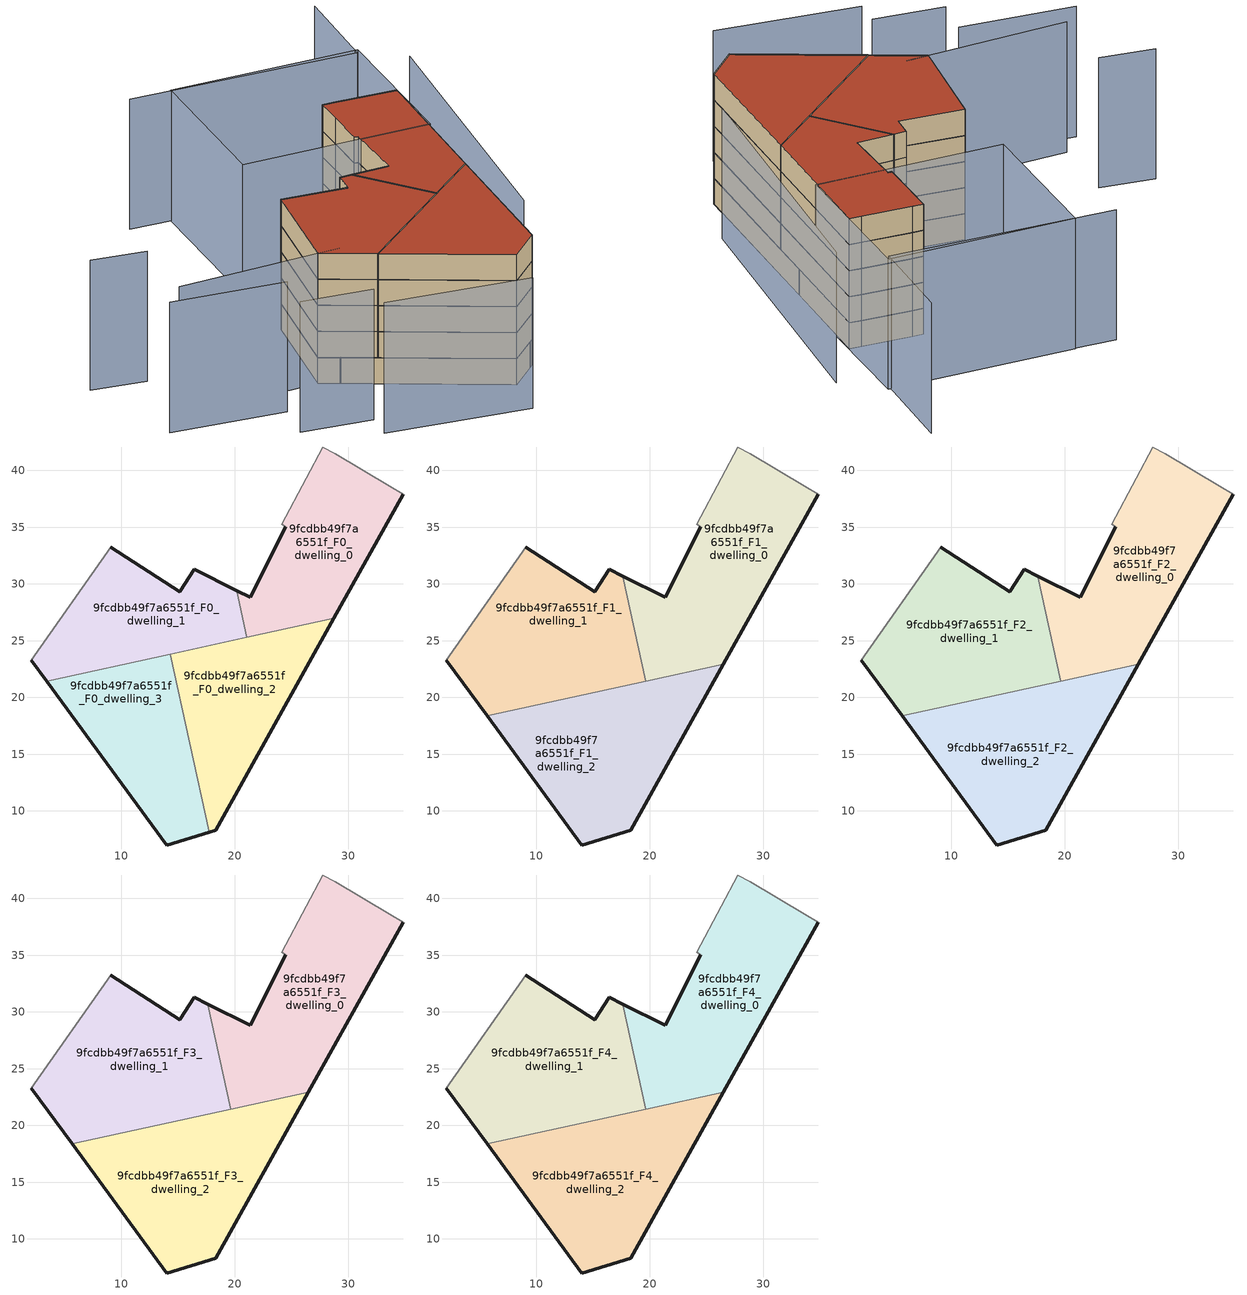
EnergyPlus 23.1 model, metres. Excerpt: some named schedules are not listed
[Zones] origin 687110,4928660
9fcdbb49f7a6551f_F0_dwelling_0
 floor ground (EU_floor_Construction): 28.7,26.95 34.81,37.9 33.65,38.61 28.84,41.46 27.74,42.06 26.28,39.31 24.12,35.26 24.48,35.03 21.35,28.81 20.16,29.41 21.06,25.28 z0
 wall outside (EU_wall_Construction): 34.81,37.9 28.7,26.95 / 20.16,29.41 21.35,28.81 24.48,35.03 z0:3
 wall adiabatic (EU_wall_Construction): 24.48,35.03 24.12,35.26 26.28,39.31 27.74,42.06 28.84,41.46 33.65,38.61 34.81,37.9 z0:3
 wall to 9fcdbb49f7a6551f_F0_dwelling_1 (EU_wall_Construction): 21.06,25.28 20.16,29.41 z0:3
 wall to 9fcdbb49f7a6551f_F0_dwelling_2 (EU_wall_Construction): 28.7,26.95 21.06,25.28 z0:3
9fcdbb49f7a6551f_F0_dwelling_1
 floor ground (EU_floor_Construction): 21.06,25.28 20.16,29.41 16.4,31.29 15.14,29.32 9.06,33.22 2.07,23.29 3.44,21.42 z0
 wall outside (EU_wall_Construction): 9.06,33.22 15.14,29.32 16.4,31.29 20.16,29.41 / 3.44,21.42 2.07,23.29 z0:3
 wall adiabatic (EU_wall_Construction): 2.07,23.29 9.06,33.22 z0:3
 wall to 9fcdbb49f7a6551f_F0_dwelling_3 (EU_wall_Construction): 14.31,23.8 3.44,21.42 z0:3
 wall to 9fcdbb49f7a6551f_F0_dwelling_2 (EU_wall_Construction): 21.06,25.28 14.31,23.8 z0:3
9fcdbb49f7a6551f_F0_dwelling_2
 floor ground (EU_floor_Construction): 18.3,8.3 28.7,26.95 14.31,23.8 17.74,8.13 z0
 wall outside (EU_wall_Construction): 28.7,26.95 18.3,8.3 17.74,8.13 z0:3
 wall to 9fcdbb49f7a6551f_F0_dwelling_3 (EU_wall_Construction): 17.74,8.13 14.31,23.8 z0:3
9fcdbb49f7a6551f_F0_dwelling_3
 floor ground (EU_floor_Construction): 17.74,8.13 14.31,23.8 3.44,21.42 13.97,7 z0
 wall outside (EU_wall_Construction): 17.74,8.13 13.97,7 3.44,21.42 z0:3
9fcdbb49f7a6551f_F1_dwelling_0
 floor to 9fcdbb49f7a6551f_F0_dwelling_0 (EU_floor_Construction): 28.7,26.95 34.81,37.9 33.65,38.61 28.84,41.46 27.74,42.06 26.28,39.31 24.12,35.26 24.48,35.03 21.35,28.81 20.16,29.41 21.06,25.28 z3
 floor to 9fcdbb49f7a6551f_F0_dwelling_2 (EU_floor_Construction): 26.45,22.91 28.7,26.95 18.9,24.81 19.64,21.42 z3
 floor to 9fcdbb49f7a6551f_F0_dwelling_1 (EU_floor_Construction): 21.06,25.28 20.16,29.41 17.61,30.69 18.9,24.81 z3
 wall outside (EU_wall_Construction): 34.81,37.9 26.45,22.91 / 17.61,30.69 21.35,28.81 24.48,35.03 z3:6
 wall adiabatic (EU_wall_Construction): 24.48,35.03 24.12,35.26 26.28,39.31 27.74,42.06 28.84,41.46 33.65,38.61 34.81,37.9 z3:6
 wall to 9fcdbb49f7a6551f_F1_dwelling_1 (EU_wall_Construction): 19.64,21.42 17.61,30.69 z3:6
 wall to 9fcdbb49f7a6551f_F1_dwelling_2 (EU_wall_Construction): 26.45,22.91 19.64,21.42 z3:6
9fcdbb49f7a6551f_F1_dwelling_1
 floor to 9fcdbb49f7a6551f_F0_dwelling_1 (EU_floor_Construction): 18.9,24.81 17.61,30.69 16.4,31.29 15.14,29.32 9.06,33.22 2.07,23.29 3.44,21.42 z3
 floor to 9fcdbb49f7a6551f_F0_dwelling_3 (EU_floor_Construction): 15.05,20.42 14.31,23.8 3.44,21.42 5.67,18.36 z3
 floor to 9fcdbb49f7a6551f_F0_dwelling_2 (EU_floor_Construction): 19.64,21.42 18.9,24.81 14.31,23.8 15.05,20.42 z3
 wall outside (EU_wall_Construction): 9.06,33.22 15.14,29.32 16.4,31.29 17.61,30.69 / 5.67,18.36 2.07,23.29 z3:6
 wall adiabatic (EU_wall_Construction): 2.07,23.29 9.06,33.22 z3:6
 wall to 9fcdbb49f7a6551f_F1_dwelling_2 (EU_wall_Construction): 19.64,21.42 5.67,18.36 z3:6
9fcdbb49f7a6551f_F1_dwelling_2
 floor to 9fcdbb49f7a6551f_F0_dwelling_3 (EU_floor_Construction): 17.74,8.14 15.05,20.42 5.67,18.36 13.97,7 z3
 floor to 9fcdbb49f7a6551f_F0_dwelling_2 (EU_floor_Construction): 18.3,8.3 26.45,22.91 15.05,20.42 17.74,8.14 z3
 wall outside (EU_wall_Construction): 26.45,22.91 18.3,8.3 13.97,7 5.67,18.36 z3:6
9fcdbb49f7a6551f_F2_dwelling_0
 floor to 9fcdbb49f7a6551f_F1_dwelling_0 (EU_floor_Construction): 26.45,22.91 34.81,37.9 33.65,38.61 28.84,41.46 27.74,42.06 26.28,39.31 24.12,35.26 24.48,35.03 21.35,28.81 17.61,30.69 19.64,21.42 z6
 wall outside (EU_wall_Construction): 34.81,37.9 26.45,22.91 / 17.61,30.69 21.35,28.81 24.48,35.03 z6:9
 wall adiabatic (EU_wall_Construction): 24.48,35.03 24.12,35.26 26.28,39.31 27.74,42.06 28.84,41.46 33.65,38.61 34.81,37.9 z6:9
 wall to 9fcdbb49f7a6551f_F2_dwelling_1 (EU_wall_Construction): 19.64,21.42 17.61,30.69 z6:9
 wall to 9fcdbb49f7a6551f_F2_dwelling_2 (EU_wall_Construction): 26.45,22.91 19.64,21.42 z6:9
9fcdbb49f7a6551f_F2_dwelling_1
 floor to 9fcdbb49f7a6551f_F1_dwelling_1 (EU_floor_Construction): 19.64,21.42 17.61,30.69 16.4,31.29 15.14,29.32 9.06,33.22 2.07,23.29 5.67,18.36 z6
 wall outside (EU_wall_Construction): 9.06,33.22 15.14,29.32 16.4,31.29 17.61,30.69 / 5.67,18.36 2.07,23.29 z6:9
 wall adiabatic (EU_wall_Construction): 2.07,23.29 9.06,33.22 z6:9
 wall to 9fcdbb49f7a6551f_F2_dwelling_2 (EU_wall_Construction): 19.64,21.42 5.67,18.36 z6:9
9fcdbb49f7a6551f_F2_dwelling_2
 floor to 9fcdbb49f7a6551f_F1_dwelling_2 (EU_floor_Construction): 18.3,8.3 26.45,22.91 5.67,18.36 13.97,7 z6
 wall outside (EU_wall_Construction): 26.45,22.91 18.3,8.3 13.97,7 5.67,18.36 z6:9
9fcdbb49f7a6551f_F3_dwelling_0
 floor to 9fcdbb49f7a6551f_F2_dwelling_0 (EU_floor_Construction): 26.45,22.91 34.81,37.9 33.65,38.61 28.84,41.46 27.74,42.06 26.28,39.31 24.12,35.26 24.48,35.03 21.35,28.81 17.61,30.69 19.64,21.42 z9
 wall outside (EU_wall_Construction): 34.81,37.9 26.45,22.91 / 17.61,30.69 21.35,28.81 24.48,35.03 z9:12
 wall adiabatic (EU_wall_Construction): 24.48,35.03 24.12,35.26 26.28,39.31 27.74,42.06 28.84,41.46 33.65,38.61 34.81,37.9 z9:12
 wall to 9fcdbb49f7a6551f_F3_dwelling_1 (EU_wall_Construction): 19.64,21.42 17.61,30.69 z9:12
 wall to 9fcdbb49f7a6551f_F3_dwelling_2 (EU_wall_Construction): 26.45,22.91 19.64,21.42 z9:12
9fcdbb49f7a6551f_F3_dwelling_1
 floor to 9fcdbb49f7a6551f_F2_dwelling_1 (EU_floor_Construction): 19.64,21.42 17.61,30.69 16.4,31.29 15.14,29.32 9.06,33.22 2.07,23.29 5.67,18.36 z9
 wall outside (EU_wall_Construction): 9.06,33.22 15.14,29.32 16.4,31.29 17.61,30.69 / 5.67,18.36 2.07,23.29 z9:12
 wall adiabatic (EU_wall_Construction): 2.07,23.29 9.06,33.22 z9:12
 wall to 9fcdbb49f7a6551f_F3_dwelling_2 (EU_wall_Construction): 19.64,21.42 5.67,18.36 z9:12
9fcdbb49f7a6551f_F3_dwelling_2
 floor to 9fcdbb49f7a6551f_F2_dwelling_2 (EU_floor_Construction): 18.3,8.3 26.45,22.91 5.67,18.36 13.97,7 z9
 wall outside (EU_wall_Construction): 26.45,22.91 18.3,8.3 13.97,7 5.67,18.36 z9:12
9fcdbb49f7a6551f_F4_dwelling_0
 floor to 9fcdbb49f7a6551f_F3_dwelling_0 (EU_floor_Construction): 26.45,22.91 34.81,37.9 33.65,38.61 28.84,41.46 27.74,42.06 26.28,39.31 24.12,35.26 24.48,35.03 21.35,28.81 17.61,30.69 19.64,21.42 z12
 wall outside (EU_wall_Construction): 34.81,37.9 26.45,22.91 / 17.61,30.69 21.35,28.81 24.48,35.03 z12:15
 wall adiabatic (EU_wall_Construction): 24.48,35.03 24.12,35.26 26.28,39.31 27.74,42.06 28.84,41.46 33.65,38.61 34.81,37.9 z12:15
 wall to 9fcdbb49f7a6551f_F4_dwelling_1 (EU_wall_Construction): 19.64,21.42 17.61,30.69 z12:15
 wall to 9fcdbb49f7a6551f_F4_dwelling_2 (EU_wall_Construction): 26.45,22.91 19.64,21.42 z12:15
 roof outside (EU_roof_Construction): 33.65,38.61 34.81,37.9 26.45,22.91 19.64,21.42 17.61,30.69 21.35,28.81 24.48,35.03 24.12,35.26 26.28,39.31 27.74,42.06 28.84,41.46 z15
9fcdbb49f7a6551f_F4_dwelling_1
 floor to 9fcdbb49f7a6551f_F3_dwelling_1 (EU_floor_Construction): 19.64,21.42 17.61,30.69 16.4,31.29 15.14,29.32 9.06,33.22 2.07,23.29 5.67,18.36 z12
 wall outside (EU_wall_Construction): 9.06,33.22 15.14,29.32 16.4,31.29 17.61,30.69 / 5.67,18.36 2.07,23.29 z12:15
 wall adiabatic (EU_wall_Construction): 2.07,23.29 9.06,33.22 z12:15
 wall to 9fcdbb49f7a6551f_F4_dwelling_2 (EU_wall_Construction): 19.64,21.42 5.67,18.36 z12:15
 roof outside (EU_roof_Construction): 17.61,30.69 19.64,21.42 5.67,18.36 2.07,23.29 9.06,33.22 15.14,29.32 16.4,31.29 z15
9fcdbb49f7a6551f_F4_dwelling_2
 floor to 9fcdbb49f7a6551f_F3_dwelling_2 (EU_floor_Construction): 18.3,8.3 26.45,22.91 5.67,18.36 13.97,7 z12
 wall outside (EU_wall_Construction): 26.45,22.91 18.3,8.3 13.97,7 5.67,18.36 z12:15
 roof outside (EU_roof_Construction): 26.45,22.91 18.3,8.3 13.97,7 5.67,18.36 z15
shading: -7.29,18.41 -0.64,14.09 / -2.3,11.53 10.99,2.69 / 23.71,13.45 41.37,41.19 / -15.31,28.91 -4.63,22.1 / -7.94,37.34 -12.98,40.8 / 4.28,22.21 -12.08,30.15 / 44.13,55.37 38.76,45.94 / 38.76,45.94 16.95,58.36 / 12.65,40.74 20.95,56.14 / 20.95,56.14 39.32,46.25 / 39.32,46.25 31.03,30.85 / 31.03,30.85 12.65,40.74 z0:15
[Building]
EU S2 Campaign: North Axis=0; Terrain=City; Solar Distribution=FullExterior
[Site:Location]
Bologna: Latitude=44.5; Longitude=11.25; Time Zone=1; Elevation=37
[SizingPeriod:WeatherFileDays]
AnnualSizingPeriod: Begin Month=1; Begin Day of Month=1; End Month=12; End Day of Month=31; Day of Week for Start Day=Monday; Use Weather File Daylight Saving Period=No; Use Weather File Rain and Snow Indicators=No
[MATERIAL]
EU_InternalMass_Material: Roughness=MediumRough; Thickness=0.1; Conductivity=1; Density=1800; Specific Heat=900; Thermal Absorptance=0.9; Solar Absorptance=0.7; Visible Absorptance=0.7
[MATERIAL:NOMASS] Roughness=MediumRough; Thermal Absorptance=0.9; Solar Absorptance=0.7; Visible Absorptance=0.7
Name | Thermal Resistance
EU_wall_NoMass | 0.905828
EU_roof_NoMass | 0.37593
EU_floor_NoMass | 0.67114
[CONSTRUCTION]
EU_wall_Construction: EU_wall_NoMass
EU_roof_Construction: EU_roof_NoMass
EU_floor_Construction: EU_floor_NoMass
EU_InternalMass_Construction: EU_InternalMass_Material
[ZONE] Type=1; Multiplier=1; Ceiling Height=autocalculate; Floor Area=autocalculate; Part of Total Floor Area=Yes
Name | Volume
9fcdbb49f7a6551f_F0_dwelling_0 | 367.492
9fcdbb49f7a6551f_F1_dwelling_0; 9fcdbb49f7a6551f_F2_dwelling_0; 9fcdbb49f7a6551f_F3_dwelling_0; 9fcdbb49f7a6551f_F4_dwelling_0 | 489.971
9fcdbb49f7a6551f_F0_dwelling_1 | 367.486
9fcdbb49f7a6551f_F1_dwelling_1; 9fcdbb49f7a6551f_F2_dwelling_1; 9fcdbb49f7a6551f_F3_dwelling_1; 9fcdbb49f7a6551f_F4_dwelling_1 | 489.954
9fcdbb49f7a6551f_F0_dwelling_2 | 367.448
9fcdbb49f7a6551f_F1_dwelling_2; 9fcdbb49f7a6551f_F2_dwelling_2; 9fcdbb49f7a6551f_F3_dwelling_2; 9fcdbb49f7a6551f_F4_dwelling_2 | 489.959
9fcdbb49f7a6551f_F0_dwelling_3 | 367.467
[INTERNALMASS] Construction=EU_InternalMass_Construction
Name | Zone or ZoneList | Surface Area
9fcdbb49f7a6551f_F0_dwelling_0_EU_InternalMass | 9fcdbb49f7a6551f_F0_dwelling_0 | 122.496
9fcdbb49f7a6551f_F0_dwelling_1_EU_InternalMass | 9fcdbb49f7a6551f_F0_dwelling_1 | 122.495
9fcdbb49f7a6551f_F0_dwelling_2_EU_InternalMass | 9fcdbb49f7a6551f_F0_dwelling_2 | 122.481
9fcdbb49f7a6551f_F0_dwelling_3_EU_InternalMass | 9fcdbb49f7a6551f_F0_dwelling_3 | 122.488
9fcdbb49f7a6551f_F1_dwelling_0_EU_InternalMass | 9fcdbb49f7a6551f_F1_dwelling_0 | 163.325
9fcdbb49f7a6551f_F1_dwelling_1_EU_InternalMass | 9fcdbb49f7a6551f_F1_dwelling_1 | 163.321
9fcdbb49f7a6551f_F1_dwelling_2_EU_InternalMass | 9fcdbb49f7a6551f_F1_dwelling_2 | 163.32
9fcdbb49f7a6551f_F2_dwelling_0_EU_InternalMass | 9fcdbb49f7a6551f_F2_dwelling_0 | 163.325
9fcdbb49f7a6551f_F2_dwelling_1_EU_InternalMass | 9fcdbb49f7a6551f_F2_dwelling_1 | 163.321
9fcdbb49f7a6551f_F2_dwelling_2_EU_InternalMass | 9fcdbb49f7a6551f_F2_dwelling_2 | 163.32
9fcdbb49f7a6551f_F3_dwelling_0_EU_InternalMass | 9fcdbb49f7a6551f_F3_dwelling_0 | 163.325
9fcdbb49f7a6551f_F3_dwelling_1_EU_InternalMass | 9fcdbb49f7a6551f_F3_dwelling_1 | 163.321
9fcdbb49f7a6551f_F3_dwelling_2_EU_InternalMass | 9fcdbb49f7a6551f_F3_dwelling_2 | 163.32
9fcdbb49f7a6551f_F4_dwelling_0_EU_InternalMass | 9fcdbb49f7a6551f_F4_dwelling_0 | 163.325
9fcdbb49f7a6551f_F4_dwelling_1_EU_InternalMass | 9fcdbb49f7a6551f_F4_dwelling_1 | 163.321
9fcdbb49f7a6551f_F4_dwelling_2_EU_InternalMass | 9fcdbb49f7a6551f_F4_dwelling_2 | 163.32
[OTHEREQUIPMENT] Fuel Type=Electricity; Design Level Calculation Method=Watts/Area; Power per Zone Floor Area=1; Fraction Latent=0; Fraction Radiant=0; Fraction Lost=0; Carbon Dioxide Generation Rate=0; EndUse Subcategory=EU_Step8_InternalGains
Name | Zone or ZoneList or Space or SpaceList | Schedule
EU_Step8_InternalGain_9fcdbb49f7a6551f_F0_dwelling_0_f000 | 9fcdbb49f7a6551f_F0_dwelling_0 | EU_Step8_GainSchedule_9fcdbb49f7a6551f_F0_dwelling_0_f000
EU_Step8_InternalGain_9fcdbb49f7a6551f_F0_dwelling_1_f000 | 9fcdbb49f7a6551f_F0_dwelling_1 | EU_Step8_GainSchedule_9fcdbb49f7a6551f_F0_dwelling_1_f000
EU_Step8_InternalGain_9fcdbb49f7a6551f_F0_dwelling_2_f000 | 9fcdbb49f7a6551f_F0_dwelling_2 | EU_Step8_GainSchedule_9fcdbb49f7a6551f_F0_dwelling_2_f000
EU_Step8_InternalGain_9fcdbb49f7a6551f_F0_dwelling_3_f000 | 9fcdbb49f7a6551f_F0_dwelling_3 | EU_Step8_GainSchedule_9fcdbb49f7a6551f_F0_dwelling_3_f000
EU_Step8_InternalGain_9fcdbb49f7a6551f_F1_dwelling_0_f000 | 9fcdbb49f7a6551f_F1_dwelling_0 | EU_Step8_GainSchedule_9fcdbb49f7a6551f_F1_dwelling_0_f000
EU_Step8_InternalGain_9fcdbb49f7a6551f_F1_dwelling_1_f000 | 9fcdbb49f7a6551f_F1_dwelling_1 | EU_Step8_GainSchedule_9fcdbb49f7a6551f_F1_dwelling_1_f000
EU_Step8_InternalGain_9fcdbb49f7a6551f_F1_dwelling_2_f000 | 9fcdbb49f7a6551f_F1_dwelling_2 | EU_Step8_GainSchedule_9fcdbb49f7a6551f_F1_dwelling_2_f000
EU_Step8_InternalGain_9fcdbb49f7a6551f_F2_dwelling_0_f000 | 9fcdbb49f7a6551f_F2_dwelling_0 | EU_Step8_GainSchedule_9fcdbb49f7a6551f_F2_dwelling_0_f000
EU_Step8_InternalGain_9fcdbb49f7a6551f_F2_dwelling_1_f000 | 9fcdbb49f7a6551f_F2_dwelling_1 | EU_Step8_GainSchedule_9fcdbb49f7a6551f_F2_dwelling_1_f000
EU_Step8_InternalGain_9fcdbb49f7a6551f_F2_dwelling_2_f000 | 9fcdbb49f7a6551f_F2_dwelling_2 | EU_Step8_GainSchedule_9fcdbb49f7a6551f_F2_dwelling_2_f000
EU_Step8_InternalGain_9fcdbb49f7a6551f_F3_dwelling_0_f000 | 9fcdbb49f7a6551f_F3_dwelling_0 | EU_Step8_GainSchedule_9fcdbb49f7a6551f_F3_dwelling_0_f000
EU_Step8_InternalGain_9fcdbb49f7a6551f_F3_dwelling_1_f000 | 9fcdbb49f7a6551f_F3_dwelling_1 | EU_Step8_GainSchedule_9fcdbb49f7a6551f_F3_dwelling_1_f000
EU_Step8_InternalGain_9fcdbb49f7a6551f_F3_dwelling_2_f000 | 9fcdbb49f7a6551f_F3_dwelling_2 | EU_Step8_GainSchedule_9fcdbb49f7a6551f_F3_dwelling_2_f000
EU_Step8_InternalGain_9fcdbb49f7a6551f_F4_dwelling_0_f000 | 9fcdbb49f7a6551f_F4_dwelling_0 | EU_Step8_GainSchedule_9fcdbb49f7a6551f_F4_dwelling_0_f000
EU_Step8_InternalGain_9fcdbb49f7a6551f_F4_dwelling_1_f000 | 9fcdbb49f7a6551f_F4_dwelling_1 | EU_Step8_GainSchedule_9fcdbb49f7a6551f_F4_dwelling_1_f000
EU_Step8_InternalGain_9fcdbb49f7a6551f_F4_dwelling_2_f000 | 9fcdbb49f7a6551f_F4_dwelling_2 | EU_Step8_GainSchedule_9fcdbb49f7a6551f_F4_dwelling_2_f000
[ZONEVENTILATION:DESIGNFLOWRATE] Schedule=EU_AlwaysOn; Design Flow Rate Calculation Method=AirChanges/Hour; Air Changes per Hour=0.73129; Ventilation Type=Natural; Fan Pressure Rise=0; Fan Total Efficiency=1; Constant Term Coefficient=1; Temperature Term Coefficient=0; Velocity Term Coefficient=0; Velocity Squared Term Coefficient=0; Minimum Indoor Temperature=-100; Maximum Indoor Temperature=100; Delta Temperature=-100; Minimum Outdoor Temperature=-100; Maximum Outdoor Temperature=100; Maximum Wind Speed=40
Name | Zone or ZoneList or Space or SpaceList
EU_ConstantAir_9fcdbb49f7a6551f_F0_dwelling_0 | 9fcdbb49f7a6551f_F0_dwelling_0
EU_ConstantAir_9fcdbb49f7a6551f_F0_dwelling_1 | 9fcdbb49f7a6551f_F0_dwelling_1
EU_ConstantAir_9fcdbb49f7a6551f_F0_dwelling_2 | 9fcdbb49f7a6551f_F0_dwelling_2
EU_ConstantAir_9fcdbb49f7a6551f_F0_dwelling_3 | 9fcdbb49f7a6551f_F0_dwelling_3
EU_ConstantAir_9fcdbb49f7a6551f_F1_dwelling_0 | 9fcdbb49f7a6551f_F1_dwelling_0
EU_ConstantAir_9fcdbb49f7a6551f_F1_dwelling_1 | 9fcdbb49f7a6551f_F1_dwelling_1
EU_ConstantAir_9fcdbb49f7a6551f_F1_dwelling_2 | 9fcdbb49f7a6551f_F1_dwelling_2
EU_ConstantAir_9fcdbb49f7a6551f_F2_dwelling_0 | 9fcdbb49f7a6551f_F2_dwelling_0
EU_ConstantAir_9fcdbb49f7a6551f_F2_dwelling_1 | 9fcdbb49f7a6551f_F2_dwelling_1
EU_ConstantAir_9fcdbb49f7a6551f_F2_dwelling_2 | 9fcdbb49f7a6551f_F2_dwelling_2
EU_ConstantAir_9fcdbb49f7a6551f_F3_dwelling_0 | 9fcdbb49f7a6551f_F3_dwelling_0
EU_ConstantAir_9fcdbb49f7a6551f_F3_dwelling_1 | 9fcdbb49f7a6551f_F3_dwelling_1
EU_ConstantAir_9fcdbb49f7a6551f_F3_dwelling_2 | 9fcdbb49f7a6551f_F3_dwelling_2
EU_ConstantAir_9fcdbb49f7a6551f_F4_dwelling_0 | 9fcdbb49f7a6551f_F4_dwelling_0
EU_ConstantAir_9fcdbb49f7a6551f_F4_dwelling_1 | 9fcdbb49f7a6551f_F4_dwelling_1
EU_ConstantAir_9fcdbb49f7a6551f_F4_dwelling_2 | 9fcdbb49f7a6551f_F4_dwelling_2
[HVACTEMPLATE:THERMOSTAT] Constant Heating Setpoint=20; Constant Cooling Setpoint=50
EU_HeatOnly_9fcdbb49f7a6551f_F0_dwelling_0; EU_HeatOnly_9fcdbb49f7a6551f_F0_dwelling_1; EU_HeatOnly_9fcdbb49f7a6551f_F0_dwelling_2; EU_HeatOnly_9fcdbb49f7a6551f_F0_dwelling_3; EU_HeatOnly_9fcdbb49f7a6551f_F1_dwelling_0; EU_HeatOnly_9fcdbb49f7a6551f_F1_dwelling_1; EU_HeatOnly_9fcdbb49f7a6551f_F1_dwelling_2; EU_HeatOnly_9fcdbb49f7a6551f_F2_dwelling_0; EU_HeatOnly_9fcdbb49f7a6551f_F2_dwelling_1; EU_HeatOnly_9fcdbb49f7a6551f_F2_dwelling_2; EU_HeatOnly_9fcdbb49f7a6551f_F3_dwelling_0; EU_HeatOnly_9fcdbb49f7a6551f_F3_dwelling_1; EU_HeatOnly_9fcdbb49f7a6551f_F3_dwelling_2; EU_HeatOnly_9fcdbb49f7a6551f_F4_dwelling_0; EU_HeatOnly_9fcdbb49f7a6551f_F4_dwelling_1; EU_HeatOnly_9fcdbb49f7a6551f_F4_dwelling_2
